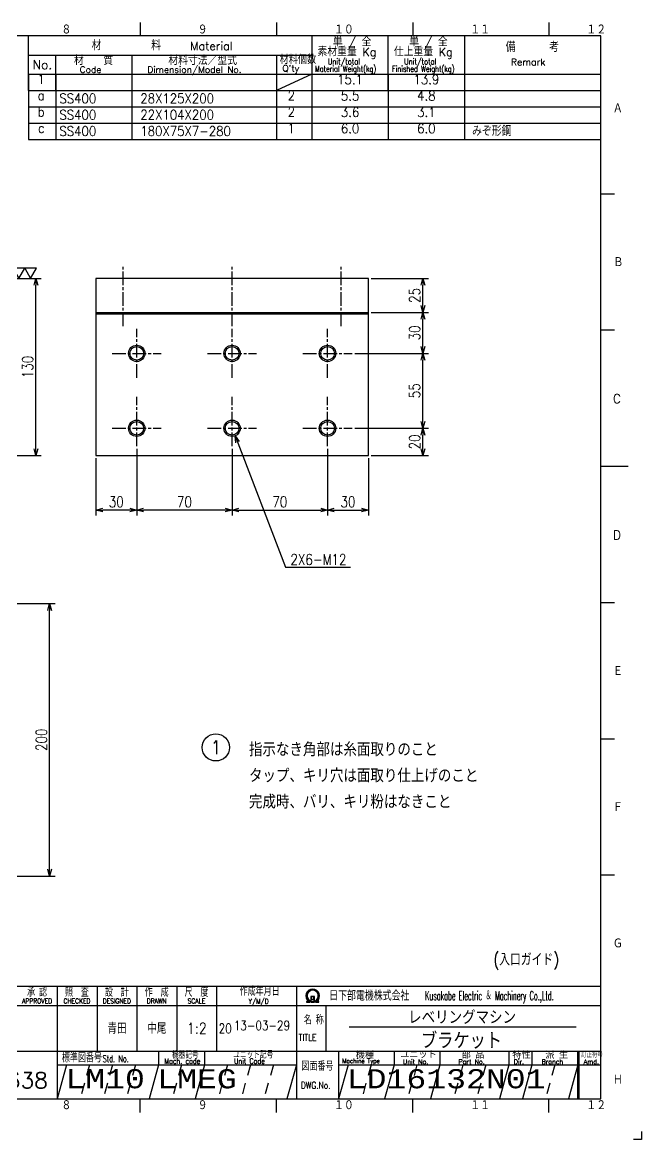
# Model space of a CAD drawing. Extents: x 0 to 1188, y 0 to 1680.
# Drawn here: x 734 to 1188, y 0 to 820 of the extents above; entities that cross this region are included whole.
import ezdxf
from ezdxf.enums import TextEntityAlignment as Align

# ---------------------------------------------------------------- set-up
doc = ezdxf.new("R2010")
doc.units = 0
doc.header["$LTSCALE"] = 2
doc.linetypes.add('GEN3A', pattern=[3.5, 2, -1.5])
doc.linetypes.add('GEN7A', pattern=[7.5, 5, -0.75, 1, -0.75])
doc.layers.get('0').update_dxf_attribs({"linetype": 'CONTINUOUS'})
doc.layers.get('DEFPOINTS').update_dxf_attribs({"linetype": 'CONTINUOUS'})
for name, color, linetype in [('2', 5, 'CONTINUOUS'), ('4', 3, 'CONTINUOUS'), ('5', 3, 'CONTINUOUS'), ('6', 52, 'CONTINUOUS'), ('7A', 4, 'GEN7A'), ('8', 1, 'CONTINUOUS'), ('RAHM2', 1, 'CONTINUOUS'), ('RAHM3', 52, 'CONTINUOUS')]:
    doc.layers.add(name, color=color, linetype=linetype)
doc.styles.add('DIMENSION', font='monotxt.shx', dxfattribs={"bigfont": 'bigfont.shx'})
doc.styles.get("Standard").update_dxf_attribs({"font": 'romans.shx', "width": 0.8, "bigfont": 'extfont.shx'})
doc.dimstyles.new('GEN-ISO', dxfattribs={"dimscale": 2, "dimtxt": 4, "dimasz": 2.5, "dimexe": 2, "dimexo": 1, "dimgap": 1, "dimtad": 3, "dimdec": 3, "dimrnd": 0.001, "dimdsep": 46, "dimtxsty": 'Standard', "dimblk": 'OPEN30', "dimcen": 0, "dimclrt": 52, "dimadec": 0, "dimazin": 0, "dimtp": 0.1, "dimtm": 0.1, "dimtfac": 0.6, "dimtdec": 3, "dimtmove": 2, "dimatfit": 3, "dimldrblk": 'OPEN30', "dimfxl": 1, "dimarcsym": 0})

# ---------------------------------------------------------------- blocks, each defined once
blk = doc.blocks.new('1A2ﾌﾞﾋﾝ')
at = {"layer": 'RAHM2', "color": 5, "linetype": 'Continuous'}
for p, q in [((410, 410), (410, 405)), ((460, 410), (460, 405)), ((510, 410), (510, 405)), ((560, 410), (560, 405)), ((579, 405), (25, 405)), ((579, 15), (579, 405)), ((584, 347), (579, 347)), ((584, 347), (579, 347)), ((584, 297), (579, 297)), ((584, 297), (579, 297)), ((589, 247), (579, 247)), ((589, 247), (579, 247)), ((584, 197), (579, 197)), ((584, 197), (579, 197)), ((584, 147), (579, 147)), ((584, 147), (579, 147)), ((584, 97), (579, 97)), ((584, 97), (579, 97)), ((25, 15), (579, 15)), ((410, 10), (410, 15)), ((460, 10), (460, 15)), ((510, 10), (510, 15)), ((560, 10), (560, 15)), ((594, 0), (591, 0)), ((594, 3), (594, 0))]:
    blk.add_line(p, q, dxfattribs=at)
at = {"layer": 'RAHM2', "color": 7, "linetype": 'Continuous'}
for p, q in [((369, 385), (369, 405)), ((473, 405), (473, 385)), ((501, 385), (501, 405)), ((529, 405), (529, 385)), ((369, 398), (473, 398)), ((379, 385), (379, 398)), ((407, 398), (407, 385)), ((460, 398), (460, 385)), ((369, 391), (579, 391)), ((369, 385), (579, 385)), ((379.55, 56.26), (379.55, 15)), ((394.18, 56.26), (394.18, 32.42)), ((408.8, 56.26), (408.8, 32.42)), ((423.43, 56.26), (423.43, 32.42)), ((438.05, 56.26), (438.05, 32.42)), ((467.3, 56.26), (467.3, 15)), ((321.05, 49.26), (579, 49.26)), ((438.05, 49.26), (438.05, 32.42)), ((467.3, 49.26), (467.3, 49.26)), ((478.17, 49.26), (478.17, 32.42)), ((321.05, 32.42), (579, 32.42)), ((416.73, 32.42), (416.73, 27.42)), ((433.59, 32.42), (433.59, 27.42)), ((482.82, 32.42), (482.82, 15)), ((503.15, 32.42), (503.15, 27.42)), ((520, 32.42), (520, 27.42)), ((545.29, 32.42), (545.29, 27.42)), ((553.72, 32.42), (553.72, 27.42)), ((570.57, 15), (570.57, 32.42)), ((571.07, 15), (571.07, 32.42)), ((379.55, 27.42), (467.3, 27.42)), ((482.82, 27.42), (579, 27.42))]:
    blk.add_line(p, q, dxfattribs=at)
at = {"layer": 'RAHM2', "color": 3, "linetype": 'Continuous'}
for p, q in [((486.73, 41.35), (570.03, 41.35)), ((383.02, 27.42), (379.55, 15)), ((416.73, 27.42), (413.26, 15)), ((433.59, 27.42), (430.12, 15)), ((467.3, 27.42), (463.83, 15)), ((503.15, 27.42), (499.68, 15)), ((520, 27.42), (516.54, 15)), ((545.29, 27.42), (541.82, 15)), ((553.72, 27.42), (550.25, 15))]:
    blk.add_line(p, q, dxfattribs=at)
at = {"layer": 'RAHM2', "color": 3, "linetype": 'GEN3A'}
for p, q in [((391.44, 27.42), (387.98, 15)), ((399.87, 27.42), (396.41, 15)), ((408.3, 27.42), (404.84, 15)), ((425.16, 27.42), (421.69, 15)), ((442.01, 27.42), (438.55, 15)), ((450.44, 27.42), (446.98, 15)), ((458.87, 27.42), (455.41, 15)), ((494.72, 27.42), (491.25, 15)), ((511.57, 27.42), (508.11, 15)), ((528.43, 27.42), (524.97, 15)), ((536.86, 27.42), (533.39, 15)), ((562.14, 27.42), (558.68, 15))]:
    blk.add_line(p, q, dxfattribs=at)
at = {"layer": 'RAHM2', "color": 5, "linetype": 'Continuous'}
blk.add_lwpolyline([(579, 56.26), (321.05, 56.26), (321.05, 15)], dxfattribs=at)
at = {"layer": 'RAHM2', "color": 7, "linetype": 'Continuous'}
for points in [[(471.02, 50.4), (472.22, 50.4), (472.22, 51.01)], [(471.02, 50.58), (471.97, 50.58), (471.97, 50.91)], [(471.72, 50.82), (471.72, 50.75), (471.02, 50.75), (471.02, 50.4)], [(472.62, 52.51), (472.62, 50.4), (473.92, 50.4), (473.92, 52.51), (472.62, 52.51)], [(472.77, 52.36), (472.77, 51.53), (473.77, 51.53), (473.77, 52.36), (472.77, 52.36)], [(473.77, 51.38), (473.77, 50.55), (472.77, 50.55), (472.77, 51.38), (473.77, 51.38)], [(474.32, 50.98), (474.32, 50.4), (475.58, 50.4), (475.58, 50.75), (474.85, 50.75), (474.85, 50.8)], [(474.57, 50.87), (474.57, 50.58), (475.58, 50.58)]]:
    blk.add_lwpolyline(points, dxfattribs=at)
at = {"layer": 'RAHM2', "color": 3, "linetype": 'Continuous'}
for points in [[(486.29, 27.42), (482.82, 15)], [(570.57, 27.42), (570.57, 27.42), (567.11, 15)]]:
    blk.add_lwpolyline(points, dxfattribs=at)
at = {"layer": 'RAHM2', "color": 7, "linetype": 'Continuous'}
for radius, start, end in [(2.5, 308.2706, 230.8952), (2.28, 303.9949, 234.4013), (2.06, 299.8294, 238.4756)]:
    blk.add_arc((473.3, 52.76), radius, start, end, dxfattribs=at)
at = {"layer": 'RAHM2', "color": 5, "linetype": 'Continuous'}
for s, height, p in [('８', 3.31, (381.11, 405.6)), ('９', 3.31, (431.11, 405.6)), ('１０', 3.311, (481.11, 405.6)), ('１１', 3.311, (531.11, 405.6)), ('１２', 3.311, (573.72, 405.6)), ('Ａ', 3.31, (583.43, 376.71)), ('Ｂ', 3.31, (583.65, 320.24)), ('C', 3.31, (583.43, 270.24)), ('D', 3.31, (583.43, 220.24)), ('Ｅ', 3.31, (583.43, 170.24)), ('Ｆ', 3.31, (583.43, 120.24)), ('Ｇ', 3.31, (583.43, 70.24)), ('Ｈ', 3.31, (583.43, 20.24)), ('８', 3.31, (381.11, 10.87)), ('９', 3.31, (431.11, 10.87)), ('１０', 3.311, (481.11, 10.87)), ('１１', 3.311, (531.11, 10.87)), ('１２', 3.311, (573.72, 10.87))]:
    blk.add_text(s, height=height, dxfattribs=at).set_placement(p)
at = {"layer": 'RAHM2', "color": 7, "linetype": 'Continuous'}
for s, height, p in [('材\u3000\u3000\u3000\u3000\u3000料', 3.311, (392.18, 399.82)), ('Material', 3, (428.34, 399.82)), ('単 / 全', 3, (480.71, 401.26)), ('単 / 全', 3, (508.71, 401.26)), ('備     考', 3.311, (544.08, 399.21)), ('材\u3000\u3000質', 3, (385.68, 394.39)), ('材料寸法／型式', 3, (420.33, 394.39)), ('素材重量 Kg', 3, (475.08, 397.63)), ('仕上重量 Kg', 3, (503.08, 397.63)), ('No.', 3.311, (370.5, 392.82)), ('Code', 2.4, (387.82, 391.45)), ('Dimension/Model No.', 2.4, (412.65, 391.45)), ("Q'ty", 2.4, (462.19, 391.93)), ('Remark', 2.5, (546.03, 394.16)), ('機種', 2.4, (489.08, 29.76)), ('ユニット', 2.4, (505.39, 29.96)), ('Unit No.', 1.7, (506.39, 27.76)), ('Part No.', 1.7, (526.81, 27.76)), ('部 品', 2.4, (527.93, 29.79)), ('特性', 2.4, (546.55, 29.78)), ('Dir.', 1.7, (547.09, 27.76)), ('Branch', 1.7, (557.28, 27.76)), ('派 生', 2.4, (558.65, 29.72)), ('Amd.', 1.7, (572.74, 27.76))]:
    blk.add_text(s, height=height, dxfattribs=at).set_placement(p)
for s, height, width, p in [('材料個数', 3, 0.8, (461.16, 394.75)), ('Material Weight(kg)', 2.2, 0.68, (474.1, 391.86)), ('Unit/total', 2.2, 0.7, (478.86, 394.49)), ('Finished Weight(kg)', 2.2, 0.68, (502.46, 391.86)), ('Unit/total', 2.2, 0.7, (506.86, 394.49)), ('作成年月日', 3, 0.7, (446.49, 52.82)), ('Kusakabe Electric ＆ Machinery Co.,Ltd.', 3.3108, 0.5, (514.56, 51.19)), ('Y/M/D', 1.8, 0.8, (449.79, 49.87)), ('名 称', 3, 0.7, (470.06, 42.33)), ('20', 3.5, 0.8, (438.81, 39.08)), ('TITLE', 2.5, 0.8, (468.18, 36.25)), ('標準図番号', 3, 0.7, (381.26, 28.44)), ('Std. No.', 2.5, 0.7, (396.23, 28.44)), ('Mach. code', 2, 0.7, (418.86, 27.83)), ('機器記号', 2.5, 0.7, (421.65, 29.77)), ('ユニット記号', 2.5, 0.7, (444.14, 29.85)), ('Unit Code', 2, 0.7, (444.45, 27.83)), ('Machine Type', 1.7, 0.9, (484.15, 28.05)), ('訂正符号', 2, 0.7, (571.87, 30.16)), ('図面番号', 3, 0.7, (469.15, 25.37))]:
    blk.add_text(s, height=height, dxfattribs=dict(at, width=width)).set_placement(p)
for s, height, width, p in [('承 認', 3, 0.7, (372.18, 54.35)), ('照  査', 3, 0.7, (386.8, 54.35)), ('設  計', 3, 0.7, (401.43, 54.35)), ('作  成', 3, 0.7, (416.05, 54.35)), ('尺  度', 3, 0.7, (430.67, 54.35)), ('APPROVED', 1.8, 0.8, (372.18, 50.85)), ('CHECKED', 1.8, 0.8, (386.8, 50.85)), ('DESIGNED', 1.8, 0.8, (401.43, 50.85)), ('DRAWN', 1.8, 0.8, (416.05, 50.85)), ('SCALE', 1.8, 0.8, (430.67, 50.85)), ('DWG.No.', 2.5, 0.8, (474.41, 19.96))]:
    blk.add_text(s, height=height, dxfattribs=dict(at, width=width)).set_placement(p, align=Align.MIDDLE)
at = {"layer": 'RAHM2', "color": 7, "linetype": 'Continuous', "width": 0.844147}
blk.add_text('日下部電機株式会社', height=3.311, dxfattribs=at).set_placement((479.35, 51.06), (508.79, 51.06), align=Align.FIT)
at = {"layer": 'RAHM2', "color": 5, "linetype": 'Continuous', "width": 0.7}
for tag, p in [('HEADER3', (35, 392.01)), ('HEADER4', (54.75, 392)), ('HEADER15', (74.49, 392)), ('HEADER16', (94.43, 392))]:
    blk.add_attdef(tag, text='', height=6, dxfattribs=at).set_placement(p, align=Align.MIDDLE)
at = {"layer": 'RAHM2', "color": 7, "linetype": 'Continuous'}
blk.add_attdef('HEADER5', text='', height=2.5, dxfattribs=at).set_placement((63.69, 385.1), align=Align.BOTTOM_RIGHT)
for tag, height, width, p in [('HEADER25', 3.2, 0.63, (46.91, 45.38)), ('HEADER23', 3.33, 0.8, (71.4, 45.2)), ('HEADER24', 3.5, 0.8, (92.57, 45.22)), ('HEADER1', 5, 0.9, (528.12, 45.15)), ('HEADER7', 5, 0.8, (343.38, 40.8)), ('GEN-TITLE-SCA', 4, 0.85, (430.79, 40.85)), ('HEADER22', 3.2, 0.63, (46.91, 38.38)), ('HEADER20', 3.33, 0.8, (71.4, 38.2)), ('HEADER21', 3.5, 0.8, (92.57, 38.22)), ('HEADER2', 6, 0.9, (527.89, 36.68)), ('HEADER19', 3.2, 0.63, (46.91, 31.38)), ('HEADER17', 3.33, 0.8, (71.4, 31.2)), ('HEADER18', 3.5, 0.8, (92.57, 31.22)), ('HEADER11', 3.2, 0.63, (46.91, 24.38)), ('HEADER9', 3.33, 0.8, (71.4, 24.2)), ('HEADER10', 3.5, 0.8, (92.57, 24.22)), ('HEADER14', 3.31, 0.8, (295.54, 17.82))]:
    blk.add_attdef(tag, text='', height=height, dxfattribs=dict(at, width=width)).set_placement(p, align=Align.MIDDLE)
at = {"layer": 'RAHM2', "color": 7, "linetype": 'Continuous', "width": 0.8}
blk.add_attdef('GEN-TITLE-DAT', text='', height=3.5, dxfattribs=at).set_placement((444.35, 39.1), align=Align.BOTTOM_LEFT)
at = {"layer": 'RAHM2', "color": 5, "linetype": 'Continuous'}
blk.add_attdef('HEADER6', text='', height=5.8, dxfattribs=at).set_placement((376.09, 17.1), align=Align.BOTTOM_RIGHT)
at = {"layer": 'RAHM2', "color": 5, "linetype": 'Continuous', "style": 'DIMENSION', "width": 1.2}
for tag, p in [('HEADER13', (382.56, 16.75)), ('HEADER12', (416.26, 16.72)), ('GEN-TITLE-DWG', (485.79, 16.74))]:
    blk.add_attdef(tag, text='', height=7.02, dxfattribs=at).set_placement(p, align=Align.BOTTOM_LEFT)
at = {"layer": 'RAHM2', "color": 5, "linetype": 'Continuous', "style": 'DIMENSION'}
blk.add_attdef('HEADER8', text='', height=7.02, dxfattribs=at).set_placement((577.6, 16.71), align=Align.BOTTOM_RIGHT)
blk = doc.blocks.new('GENBALLOON1')
blk.add_circle((0, 0), 5)
at = {"flags": 1}
blk.add_attdef('GEN_PARENT', text='', height=2.5, dxfattribs=at).set_placement((0, 0), align=Align.MIDDLE)
blk.add_attdef('REF_NO', text='', height=3.5).set_placement((0, 0), align=Align.MIDDLE)
at = {"color": 7, "flags": 1}
for tag, p in [('5GENINF', (6.43, 0.96)), ('6GENINF', (6.43, 0.63)), ('7GENINF', (6.43, 0.3)), ('8GENINF', (6.43, -0.04)), ('9GENINF', (6.43, -0.37)), ('3GENINF', (6.43, -2.34)), ('4GENINF', (6.43, -2.67)), ('10GENINF', (6.43, -0.7)), ('11GENINF', (6.43, -1)), ('12GENINF', (6.43, -1.34)), ('13GENINF', (6.43, -1.67)), ('14GENINF', (6.43, -2)), ('15GENINF', (6.43, -3)), ('16GENINF', (6.43, -3.34)), ('17GENINF', (6.43, -3.7)), ('18GENINF', (6.43, -4.04)), ('20GENINF', (6.43, -4.7)), ('21GENINF', (6.43, -5.04)), ('22GENINF', (6.43, -5.37)), ('19GENINF', (6.43, -4.37))]:
    blk.add_attdef(tag, p, '', height=0.2, dxfattribs=at)
blk = doc.blocks.new('_Open30')
at = {"color": 0, "linetype": 'ByBlock', "lineweight": -2}
for p, q in [((-1, 0.27), (0, 0)), ((0, 0), (-1, -0.27)), ((0, 0), (-1, 0))]:
    blk.add_line(p, q, dxfattribs=at)
blk = doc.blocks.new('*D18')
at = {"layer": '5', "color": 0, "lineweight": -2, "transparency": 16777216}
for p, q in [((817.48, 507.07), (817.48, 458.07)), ((787.48, 500.07), (787.48, 458.07)), ((812.48, 462.07), (792.48, 462.07))]:
    blk.add_line(p, q, dxfattribs=at)
at = {"layer": 'DEFPOINTS', "color": 0, "transparency": 16777216}
for p in [(817.48, 509.07), (787.48, 502.07), (787.48, 462.07)]:
    blk.add_point(p, dxfattribs=at)
at = {"layer": '5', "color": 0, "lineweight": -2, "transparency": 16777216, "xscale": 5, "yscale": 5, "zscale": 5, "rotation": 180}
blk.add_blockref('_Open30', (787.48, 462.07), dxfattribs=at)
at = {"layer": '5', "color": 0, "lineweight": -2, "transparency": 16777216, "xscale": 5, "yscale": 5, "zscale": 5}
blk.add_blockref('_Open30', (817.48, 462.07), dxfattribs=at)
at = {"layer": '5', "color": 52, "transparency": 16777216, "insert": (802.48, 468.07), "char_height": 8, "attachment_point": 5}
blk.add_mtext('30', dxfattribs=at)
blk = doc.blocks.new('*D19')
at = {"layer": '5', "color": 0, "lineweight": -2, "transparency": 16777216}
for p, q in [((957.48, 507.07), (957.48, 458.07)), ((987.48, 500.07), (987.48, 458.07)), ((962.48, 462.07), (982.48, 462.07))]:
    blk.add_line(p, q, dxfattribs=at)
at = {"layer": 'DEFPOINTS', "color": 0, "transparency": 16777216}
for p in [(957.48, 509.07), (987.48, 502.07), (987.48, 462.07)]:
    blk.add_point(p, dxfattribs=at)
at = {"layer": '5', "color": 0, "lineweight": -2, "transparency": 16777216, "xscale": 5, "yscale": 5, "zscale": 5, "rotation": 180}
blk.add_blockref('_Open30', (957.48, 462.07), dxfattribs=at)
at = {"layer": '5', "color": 0, "lineweight": -2, "transparency": 16777216, "xscale": 5, "yscale": 5, "zscale": 5}
blk.add_blockref('_Open30', (987.48, 462.07), dxfattribs=at)
at = {"layer": '5', "color": 52, "transparency": 16777216, "insert": (972.48, 468.07), "char_height": 8, "attachment_point": 5}
blk.add_mtext('30', dxfattribs=at)
blk = doc.blocks.new('*D20')
at = {"layer": '5', "color": 0, "lineweight": -2, "transparency": 16777216}
for p, q in [((817.48, 507.07), (817.48, 458.07)), ((887.48, 507.07), (887.48, 458.07)), ((882.48, 462.07), (822.48, 462.07))]:
    blk.add_line(p, q, dxfattribs=at)
at = {"layer": 'DEFPOINTS', "color": 0, "transparency": 16777216}
for p in [(817.48, 509.07), (887.48, 509.07), (817.48, 462.07)]:
    blk.add_point(p, dxfattribs=at)
at = {"layer": '5', "color": 0, "lineweight": -2, "transparency": 16777216, "xscale": 5, "yscale": 5, "zscale": 5, "rotation": 180}
blk.add_blockref('_Open30', (817.48, 462.07), dxfattribs=at)
at = {"layer": '5', "color": 0, "lineweight": -2, "transparency": 16777216, "xscale": 5, "yscale": 5, "zscale": 5}
blk.add_blockref('_Open30', (887.48, 462.07), dxfattribs=at)
at = {"layer": '5', "color": 52, "transparency": 16777216, "insert": (852.48, 468.07), "char_height": 8, "attachment_point": 5}
blk.add_mtext('70', dxfattribs=at)
blk = doc.blocks.new('*D21')
at = {"layer": '5', "color": 0, "lineweight": -2, "transparency": 16777216}
for p, q in [((887.48, 507.07), (887.48, 458.07)), ((957.48, 507.07), (957.48, 458.07)), ((892.48, 462.07), (952.48, 462.07))]:
    blk.add_line(p, q, dxfattribs=at)
at = {"layer": 'DEFPOINTS', "color": 0, "transparency": 16777216}
for p in [(887.48, 509.07), (957.48, 509.07), (957.48, 462.07)]:
    blk.add_point(p, dxfattribs=at)
at = {"layer": '5', "color": 0, "lineweight": -2, "transparency": 16777216, "xscale": 5, "yscale": 5, "zscale": 5, "rotation": 180}
blk.add_blockref('_Open30', (887.48, 462.07), dxfattribs=at)
at = {"layer": '5', "color": 0, "lineweight": -2, "transparency": 16777216, "xscale": 5, "yscale": 5, "zscale": 5}
blk.add_blockref('_Open30', (957.48, 462.07), dxfattribs=at)
at = {"layer": '5', "color": 52, "transparency": 16777216, "insert": (922.48, 468.07), "char_height": 8, "attachment_point": 5}
blk.add_mtext('70', dxfattribs=at)
blk = doc.blocks.new('*D23')
at = {"layer": '5', "color": 0, "lineweight": -2, "transparency": 16777216}
for p, q in [((665.53, 393.47), (757.53, 393.47)), ((753.53, 198.47), (753.53, 388.47)), ((665.53, 193.47), (757.53, 193.47))]:
    blk.add_line(p, q, dxfattribs=at)
at = {"layer": 'DEFPOINTS', "color": 0, "transparency": 16777216}
for p in [(663.53, 393.47), (753.53, 393.47), (663.53, 193.47)]:
    blk.add_point(p, dxfattribs=at)
at = {"layer": '5', "color": 0, "lineweight": -2, "transparency": 16777216, "xscale": 5, "yscale": 5, "zscale": 5}
for p, rotation in [((753.53, 393.47), 90), ((753.53, 193.47), 270)]:
    blk.add_blockref('_Open30', p, dxfattribs=dict(at, rotation=rotation))
at = {"layer": '5', "color": 52, "transparency": 16777216, "insert": (747.53, 293.47), "char_height": 8, "attachment_point": 5, "rotation": 90}
blk.add_mtext('200', dxfattribs=at)
blk = doc.blocks.new('STDBUHIN')
at = {"color": 7}
for p, q in [((0, 0), (0, -6)), ((10, 0), (10, -6)), ((38, 0), (38, -6)), ((91, 0), (91, -6)), ((104, 0), (104, -6)), ((132, 0), (132, -6)), ((160, 0), (160, -6)), ((0, -6), (210, -6))]:
    blk.add_line(p, q, dxfattribs=at)
at = {"layer": 'RAHM3', "color": 7, "width": 0.9}
for tag, p in [('1GENST', (4.710911, -4.609434)), ('4GENST', (96.434633, -4.658422)), ('5GENST', (118, -4.729)), ('6GENST', (146, -4.729))]:
    blk.add_attdef(tag, text='', height=3.5, dxfattribs=at).set_placement(p, align=Align.BOTTOM_CENTER)
at = {"layer": 'RAHM3', "color": 7}
for tag, p, width in [('2GENST', (11.373533, -4.658422), 0.8), ('3GENST', (41.070972, -4.658422), 0.8), ('7GENST', (162.759538, -4.671383), 0.9)]:
    blk.add_attdef(tag, p, '', height=3.5, dxfattribs=dict(at, width=width))
blk = doc.blocks.new('*D30')
at = {"layer": '5', "color": 0, "lineweight": -2, "transparency": 16777216}
for p, q in [((665.53, 632.07), (747.44, 632.07)), ((743.44, 507.07), (743.44, 627.07)), ((590.53, 502.07), (747.44, 502.07))]:
    blk.add_line(p, q, dxfattribs=at)
at = {"layer": 'DEFPOINTS', "color": 0, "transparency": 16777216}
for p in [(663.53, 632.07), (743.44, 632.07), (588.53, 502.07)]:
    blk.add_point(p, dxfattribs=at)
at = {"layer": '5', "color": 0, "lineweight": -2, "transparency": 16777216, "xscale": 5, "yscale": 5, "zscale": 5}
for p, rotation in [((743.44, 632.07), 90), ((743.44, 502.07), 270)]:
    blk.add_blockref('_Open30', p, dxfattribs=dict(at, rotation=rotation))
at = {"layer": '5', "color": 52, "transparency": 16777216, "insert": (737.44, 567.07), "char_height": 8, "attachment_point": 5, "rotation": 90}
blk.add_mtext('130', dxfattribs=at)
blk = doc.blocks.new('*D36')
at = {"layer": '5', "color": 0, "lineweight": -2, "transparency": 16777216}
for p, q in [((989.48, 607.07), (1031.48, 607.07)), ((1027.48, 582.07), (1027.48, 602.07)), ((977.48, 577.07), (1031.48, 577.07))]:
    blk.add_line(p, q, dxfattribs=at)
at = {"layer": 'DEFPOINTS', "color": 0, "transparency": 16777216}
for p in [(987.48, 607.07), (1027.48, 607.07), (975.48, 577.07)]:
    blk.add_point(p, dxfattribs=at)
at = {"layer": '5', "color": 0, "lineweight": -2, "transparency": 16777216, "xscale": 5, "yscale": 5, "zscale": 5}
for p, rotation in [((1027.48, 607.07), 90), ((1027.48, 577.07), 270)]:
    blk.add_blockref('_Open30', p, dxfattribs=dict(at, rotation=rotation))
at = {"layer": '5', "color": 52, "transparency": 16777216, "insert": (1021.48, 592.07), "char_height": 8, "attachment_point": 5, "rotation": 90}
blk.add_mtext('30', dxfattribs=at)
blk = doc.blocks.new('*D37')
at = {"layer": '5', "color": 0, "lineweight": -2, "transparency": 16777216}
for p, q in [((977.48, 577.07), (1031.48, 577.07)), ((1027.48, 527.07), (1027.48, 572.07)), ((977.48, 522.07), (1031.48, 522.07))]:
    blk.add_line(p, q, dxfattribs=at)
at = {"layer": 'DEFPOINTS', "color": 0, "transparency": 16777216}
for p in [(975.48, 577.07), (1027.48, 577.07), (975.48, 522.07)]:
    blk.add_point(p, dxfattribs=at)
at = {"layer": '5', "color": 0, "lineweight": -2, "transparency": 16777216, "xscale": 5, "yscale": 5, "zscale": 5}
for p, rotation in [((1027.48, 577.07), 90), ((1027.48, 522.07), 270)]:
    blk.add_blockref('_Open30', p, dxfattribs=dict(at, rotation=rotation))
at = {"layer": '5', "color": 52, "transparency": 16777216, "insert": (1021.48, 549.57), "char_height": 8, "attachment_point": 5, "rotation": 90}
blk.add_mtext('55', dxfattribs=at)
blk = doc.blocks.new('*D38')
at = {"layer": '5', "color": 0, "lineweight": -2, "transparency": 16777216}
for p, q in [((977.48, 522.07), (1031.48, 522.07)), ((1027.48, 507.07), (1027.48, 517.07)), ((989.48, 502.07), (1031.48, 502.07))]:
    blk.add_line(p, q, dxfattribs=at)
at = {"layer": 'DEFPOINTS', "color": 0, "transparency": 16777216}
for p in [(975.48, 522.07), (1027.48, 522.07), (987.48, 502.07)]:
    blk.add_point(p, dxfattribs=at)
at = {"layer": '5', "color": 0, "lineweight": -2, "transparency": 16777216, "xscale": 5, "yscale": 5, "zscale": 5}
for p, rotation in [((1027.48, 522.07), 90), ((1027.48, 502.07), 270)]:
    blk.add_blockref('_Open30', p, dxfattribs=dict(at, rotation=rotation))
at = {"layer": '5', "color": 52, "transparency": 16777216, "insert": (1021.48, 512.07), "char_height": 8, "attachment_point": 5, "rotation": 90}
blk.add_mtext('20', dxfattribs=at)
blk = doc.blocks.new('*D39')
at = {"layer": '5', "color": 0, "lineweight": -2, "transparency": 16777216}
for p, q in [((989.48, 632.07), (1031.48, 632.07)), ((1027.48, 612.07), (1027.48, 627.07)), ((989.48, 607.07), (1031.48, 607.07))]:
    blk.add_line(p, q, dxfattribs=at)
at = {"layer": 'DEFPOINTS', "color": 0, "transparency": 16777216}
for p in [(987.48, 632.07), (1027.48, 632.07), (987.48, 607.07)]:
    blk.add_point(p, dxfattribs=at)
at = {"layer": '5', "color": 0, "lineweight": -2, "transparency": 16777216, "xscale": 5, "yscale": 5, "zscale": 5}
for p, rotation in [((1027.48, 632.07), 90), ((1027.48, 607.07), 270)]:
    blk.add_blockref('_Open30', p, dxfattribs=dict(at, rotation=rotation))
at = {"layer": '5', "color": 52, "transparency": 16777216, "insert": (1021.48, 619.57), "char_height": 8, "attachment_point": 5, "rotation": 90}
blk.add_mtext('25', dxfattribs=at)

msp = doc.modelspace()

# ---------------------------------------------------------------- linework, layer by layer
msp.add_line((946.0001, 782), (920.0001, 770))
at = {"layer": '2'}
for p, q in [((987.4815, 632.0667), (787.4815, 632.0667)), ((787.4815, 632.0667), (787.4815, 502.0667)), ((987.4815, 502.0667), (987.4815, 632.0667)), ((787.4815, 607.0667), (987.4815, 607.0667)), ((787.4815, 606.0667), (987.4815, 606.0667)), ((787.4815, 502.0667), (987.4815, 502.0667))]:
    msp.add_line(p, q, dxfattribs=at)
for centre in [(817.4815, 577.0667), (887.4815, 577.0667), (957.4815, 577.0667), (817.4815, 522.0667), (887.4815, 522.0667), (957.4815, 522.0667)]:
    msp.add_circle(centre, 5, dxfattribs=at)
at = {"layer": '4'}
for centre in [(817.4815, 577.0667), (887.4815, 577.0667), (957.4815, 577.0667), (817.4815, 522.0667), (887.4815, 522.0667), (957.4815, 522.0667)]:
    msp.add_circle(centre, 6, dxfattribs=at)
at = {"layer": '7A'}
for p, q in [((807.4815, 597.0667), (807.4815, 642.0667)), ((887.4815, 597.0667), (887.4815, 642.0667)), ((967.4815, 597.0667), (967.4815, 642.0667)), ((817.4815, 559.0667), (817.4815, 595.0667)), ((887.4815, 559.0667), (887.4815, 595.0667)), ((957.4815, 559.0667), (957.4815, 595.0667)), ((799.4815, 577.0667), (835.4815, 577.0667)), ((869.4815, 577.0667), (905.4815, 577.0667)), ((939.4815, 577.0667), (975.4815, 577.0667)), ((817.4815, 509.0667), (817.4815, 545.0667)), ((887.4815, 509.0667), (887.4815, 545.0667)), ((957.4815, 509.0667), (957.4815, 545.0667)), ((799.4815, 522.0667), (835.4815, 522.0667)), ((869.4815, 522.0667), (905.4815, 522.0667)), ((939.4815, 522.0667), (975.4815, 522.0667))]:
    msp.add_line(p, q, dxfattribs=at)
at = {"layer": '8'}
for points in [[(730.9104, 632.0667), (735.2404, 639.5667), (726.5804, 639.5667), (730.9104, 632.0667)], [(739.5704, 632.0667), (743.9004, 639.5667), (735.2404, 639.5667), (739.5704, 632.0667)]]:
    msp.add_lwpolyline(points, close=True, dxfattribs=at)

# ---------------------------------------------------------------- block references
at = {"layer": '2'}
ref = msp.add_blockref('1A2ﾌﾞﾋﾝ', (0, 0), dxfattribs=dict(at, xscale=2, yscale=2, zscale=2))
ref.add_attrib('GEN-TITLE-DWG', 'LD16132N01', dxfattribs={"layer": 'RAHM2', "color": 5, "linetype": 'Continuous', "height": 14.046, "style": 'DIMENSION', "width": 1.2}).set_placement((971.58, 33.471), align=Align.BOTTOM_LEFT)
ref.add_attrib('GEN-TITLE-DAT', '13-03-29', dxfattribs={"layer": 'RAHM2', "color": 7, "linetype": 'Continuous', "height": 7, "width": 0.8}).set_placement((888.707, 78.2046), align=Align.BOTTOM_LEFT)
ref.add_attrib('GEN-TITLE-SCA', '1:2', dxfattribs={"layer": 'RAHM2', "color": 7, "linetype": 'Continuous', "height": 8, "width": 0.85}).set_placement((861.5825, 81.7006), align=Align.MIDDLE)
ref.add_attrib('HEADER1', 'レベリングマシン', dxfattribs={"layer": 'RAHM2', "color": 7, "linetype": 'Continuous', "height": 10, "width": 0.9}).set_placement((1056.2448, 90.2947), align=Align.MIDDLE)
ref.add_attrib('HEADER2', 'ブラケット', dxfattribs={"layer": 'RAHM2', "color": 7, "linetype": 'Continuous', "height": 12, "width": 0.9}).set_placement((1055.7887, 73.3567), align=Align.MIDDLE)
ref.add_attrib('HEADER6', '2638', dxfattribs={"layer": 'RAHM2', "color": 5, "linetype": 'Continuous', "height": 11.6}).set_placement((752.1766, 34.1996), align=Align.BOTTOM_RIGHT)
ref.add_attrib('HEADER12', 'LMEG', dxfattribs={"layer": 'RAHM2', "color": 5, "linetype": 'Continuous', "height": 14.046, "style": 'DIMENSION', "width": 1.2}).set_placement((832.5162, 33.4389), align=Align.BOTTOM_LEFT)
ref.add_attrib('HEADER13', 'LM10', dxfattribs={"layer": 'RAHM2', "color": 5, "linetype": 'Continuous', "height": 14.046, "style": 'DIMENSION', "width": 1.2}).set_placement((765.1116, 33.4903), align=Align.BOTTOM_LEFT)
at = {"layer": '5'}
ref = msp.add_blockref('GENBALLOON1', (875.5214, 287.8987), dxfattribs=dict(at, xscale=2, yscale=2, zscale=2))
ref.add_attrib('REF_NO', '1', dxfattribs={"color": 7, "height": 10, "width": 0.9}).set_placement((875.5214, 287.8987), align=Align.MIDDLE_CENTER)
at = {"layer": 'RAHM2', "xscale": 2, "yscale": 2, "zscale": 2}
msp.add_blockref('STDBUHIN', (738.0001, 782), dxfattribs=at).add_auto_attribs({'1GENST': '1', '5GENST': '15.1', '6GENST': '13.9'})
at = {"layer": 'RAHM2'}
ref = msp.add_blockref('STDBUHIN', (738.0001, 770), dxfattribs=dict(at, xscale=2, yscale=2, zscale=2))
ref.add_attrib('1GENST', 'a', dxfattribs={"layer": 'RAHM3', "color": 7, "height": 7, "width": 0.9}).set_placement((747.4219, 760.7811), align=Align.BOTTOM_CENTER)
ref.add_attrib('2GENST', 'SS400', (760.7472, 760.6832), dxfattribs={"layer": 'RAHM3', "color": 7, "height": 7, "width": 0.9})
ref.add_attrib('3GENST', '28X125X200', (820.142, 760.6832), dxfattribs={"layer": 'RAHM3', "color": 7, "height": 7, "width": 0.9})
ref.add_attrib('4GENST', '2', dxfattribs={"layer": 'RAHM3', "color": 7, "height": 7, "width": 0.9}).set_placement((930.8694, 760.6832), align=Align.BOTTOM_CENTER)
ref.add_attrib('5GENST', '5.5', dxfattribs={"layer": 'RAHM3', "color": 7, "height": 7, "width": 0.9}).set_placement((974.0001, 760.542), align=Align.BOTTOM_CENTER)
ref.add_attrib('6GENST', '4.8', dxfattribs={"layer": 'RAHM3', "color": 7, "height": 7, "width": 0.9}).set_placement((1030.0001, 760.542), align=Align.BOTTOM_CENTER)
ref = msp.add_blockref('STDBUHIN', (738.0001, 758), dxfattribs=dict(at, xscale=2, yscale=2, zscale=2))
ref.add_attrib('1GENST', 'b', dxfattribs={"layer": 'RAHM3', "color": 7, "height": 7, "width": 0.9}).set_placement((747.4219, 748.7811), align=Align.BOTTOM_CENTER)
ref.add_attrib('2GENST', 'SS400', (760.7472, 748.6832), dxfattribs={"layer": 'RAHM3', "color": 7, "height": 7, "width": 0.9})
ref.add_attrib('3GENST', '22X104X200', (820.142, 748.6832), dxfattribs={"layer": 'RAHM3', "color": 7, "height": 7, "width": 0.9})
ref.add_attrib('4GENST', '2', dxfattribs={"layer": 'RAHM3', "color": 7, "height": 7, "width": 0.9}).set_placement((930.8694, 748.6832), align=Align.BOTTOM_CENTER)
ref.add_attrib('5GENST', '3.6', dxfattribs={"layer": 'RAHM3', "color": 7, "height": 7, "width": 0.9}).set_placement((974.0001, 748.542), align=Align.BOTTOM_CENTER)
ref.add_attrib('6GENST', '3.1', dxfattribs={"layer": 'RAHM3', "color": 7, "height": 7, "width": 0.9}).set_placement((1030.0001, 748.542), align=Align.BOTTOM_CENTER)
ref = msp.add_blockref('STDBUHIN', (738.0001, 746), dxfattribs=dict(at, xscale=2, yscale=2, zscale=2))
ref.add_attrib('1GENST', 'c', dxfattribs={"layer": 'RAHM3', "color": 7, "height": 7, "width": 0.9}).set_placement((747.4219, 736.7811), align=Align.BOTTOM_CENTER)
ref.add_attrib('2GENST', 'SS400', (760.7472, 736.6832), dxfattribs={"layer": 'RAHM3', "color": 7, "height": 7, "width": 0.9})
ref.add_attrib('3GENST', '180X75X7-280', (820.142, 736.6832), dxfattribs={"layer": 'RAHM3', "color": 7, "height": 7, "width": 0.9})
ref.add_attrib('4GENST', '1', dxfattribs={"layer": 'RAHM3', "color": 7, "height": 7, "width": 0.9}).set_placement((930.8694, 736.6832), align=Align.BOTTOM_CENTER)
ref.add_attrib('5GENST', '6.0', dxfattribs={"layer": 'RAHM3', "color": 7, "height": 7, "width": 0.9}).set_placement((974.0001, 736.542), align=Align.BOTTOM_CENTER)
ref.add_attrib('6GENST', '6.0', dxfattribs={"layer": 'RAHM3', "color": 7, "height": 7, "width": 0.9}).set_placement((1030.0001, 736.542), align=Align.BOTTOM_CENTER)
ref.add_attrib('7GENST', 'みぞ形鋼', (1063.5192, 736.6572), dxfattribs={"layer": 'RAHM3', "color": 7, "height": 7, "width": 0.9})

# ---------------------------------------------------------------- texts
at = {"layer": '5', "color": 52, "char_height": 8, "attachment_point": 4}
for s, insert in [('2X6-M12', (930.2539, 425.7602)), ('青田', (795.9729, 81.7186)), ('中尾', (825.2218, 81.7186))]:
    msp.add_mtext(s, dxfattribs=dict(at, insert=insert))
at = {"layer": '6'}
for s, height, width, p in [('指示なき角部は糸面取りのこと', 10, 0.9, (899.8457, 281.3478)), ('タップ、キリ穴は面取り仕上げのこと', 10, 0.9, (899.8457, 262.1478)), ('完成時、バリ、キリ粉はなきこと', 10, 0.9, (899.8457, 242.9478)), ('(入口ガイド)', 9, 0.8, (1079.1598, 127.7294))]:
    msp.add_text(s, height=height, dxfattribs=dict(at, width=width)).set_placement(p)

# ---------------------------------------------------------------- dimensions: what is measured, and where the dimension line sits
at = {"layer": '5'}
for base, p1, p2, picture, middle in [((743.4423, 632.0667), (588.5327, 502.0667), (663.5327, 632.0667), '*D30', (737.4423, 567.0667)), ((1027.4815, 632.0667), (987.4815, 607.0667), (987.4815, 632.0667), '*D39', (1021.4815, 619.5667)), ((1027.4815, 607.0667), (975.4815, 577.0667), (987.4815, 607.0667), '*D36', (1021.4815, 592.0667)), ((1027.4815, 577.0667), (975.4815, 522.0667), (975.4815, 577.0667), '*D37', (1021.4815, 549.5667)), ((1027.4815, 522.0667), (987.4815, 502.0667), (975.4815, 522.0667), '*D38', (1021.4815, 512.0667)), ((753.5327, 393.4653), (663.5327, 193.4653), (663.5327, 393.4653), '*D23', (747.5327, 293.4653))]:
    dim = msp.add_linear_dim(base=base, p1=p1, p2=p2, angle=90, dimstyle='GEN-ISO', dxfattribs=at)
    dim.commit()
    dim.dimension.update_dxf_attribs({"geometry": picture, "text_midpoint": middle})
for base, p1, p2, picture, middle in [((787.4815, 462.0667), (817.4815, 509.0667), (787.4815, 502.0667), '*D18', (802.4815, 468.0667)), ((817.4815, 462.0667), (887.4815, 509.0667), (817.4815, 509.0667), '*D20', (852.4815, 468.0667)), ((957.4815, 462.0667), (887.4815, 509.0667), (957.4815, 509.0667), '*D21', (922.4815, 468.0667)), ((987.4815, 462.0667), (957.4815, 509.0667), (987.4815, 502.0667), '*D19', (972.4815, 468.0667))]:
    dim = msp.add_linear_dim(base=base, p1=p1, p2=p2, dimstyle='GEN-ISO', dxfattribs=at)
    dim.commit()
    dim.dimension.update_dxf_attribs({"geometry": picture, "text_midpoint": middle})

# ---------------------------------------------------------------- leaders
at = {"layer": '5', "annotation_type": 0, "has_hookline": 1, "hookline_direction": 0, "text_width": 40.5333}
msp.add_leader([(889.6349, 516.4665), (926.7037, 420.062), (931.7037, 420.062)], dimstyle='GEN-ISO', dxfattribs=at)

doc.saveas('drawing.dxf')
